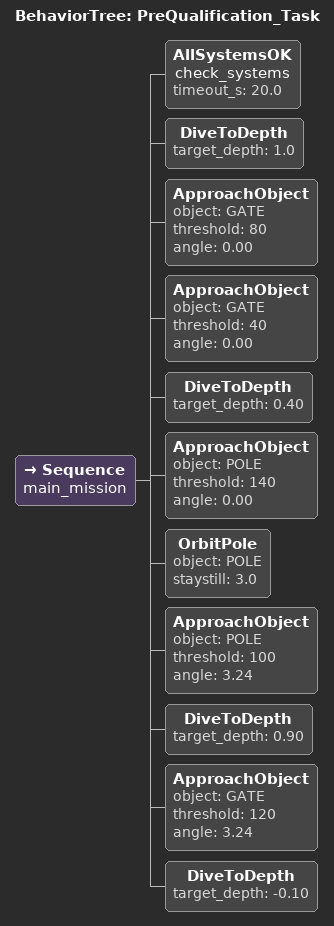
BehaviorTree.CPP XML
<root BTCPP_format="4" main_tree_to_execute="PreQualification_Task">

    <BehaviorTree ID="PreQualification_Task">
        <Sequence name="main_mission">

            <AllSystemsOK name="check_systems" timeout_s="20.0"/>

            <DiveToDepth target_depth="1.0"/>
            <ApproachObject object="GATE" threshold="80" angle="0.00"/>
            <ApproachObject object="GATE" threshold="40" angle="0.00"/>
            <DiveToDepth target_depth="0.40"/>
            <ApproachObject object="POLE" threshold="140" angle="0.00"/>

            <OrbitPole object="POLE" staystill="3.0"/>

            <ApproachObject object="POLE" threshold="100" angle="3.24"/>
            <DiveToDepth target_depth="0.90"/>
            <ApproachObject object="GATE" threshold="120" angle="3.24"/>

            <DiveToDepth target_depth="-0.10"/>

        </Sequence>
    </BehaviorTree>

</root>
